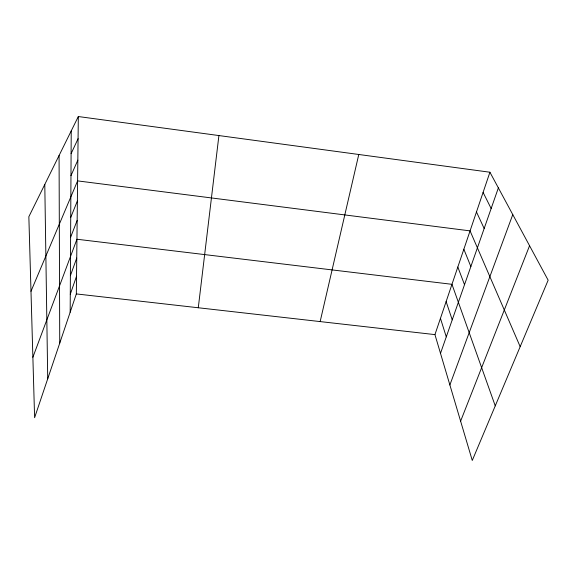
<?xml version="1.0" encoding="UTF-8"?>
<svg xmlns="http://www.w3.org/2000/svg" width="577" height="577" viewBox="0 0 577 577"><rect width="100%" height="100%" fill="white"/><g stroke="black" fill="none" stroke-linecap="round" stroke-linejoin="round"><path stroke-width="0.87" d="M70.17 312.207L71.231 130.892M78.321 116.54L28.85 216.714L34.606 417.676L76.337 293.924L78.321 116.54L489.923 172.227L548.15 280.198L472.267 460.46L434.943 334.61L489.923 172.227M198.279 307.757L218.914 135.559M320.148 321.584L358.779 154.485M70.279 294.241L76.539 276.26M440.503 353.369L498.369 187.878M70.387 275.683L76.741 258.042M449.872 384.967L512.773 214.594M32.875 357.257L76.95 239.239L451.971 284.317L495.246 405.862M70.61 237.291L77.159 220.407M460.612 421.167L529.563 245.73M70.726 217.428L77.376 200.969M30.985 291.298L77.599 180.889L470.067 230.879L520.173 346.654M70.971 175.653L77.837 160.154M71.101 153.662L78.075 138.711M76.337 293.924L434.943 334.61M483.093 192.408L491.15 208.528M476.479 211.947L484.161 228.506M463.85 249.235L470.854 266.56M457.821 267.043L464.514 284.699M446.122 301.591L452.224 319.838M440.453 318.345L446.273 336.86M44.79 184.438L47.725 378.772M59.07 155.523L59.741 343.142"/></g></svg>
